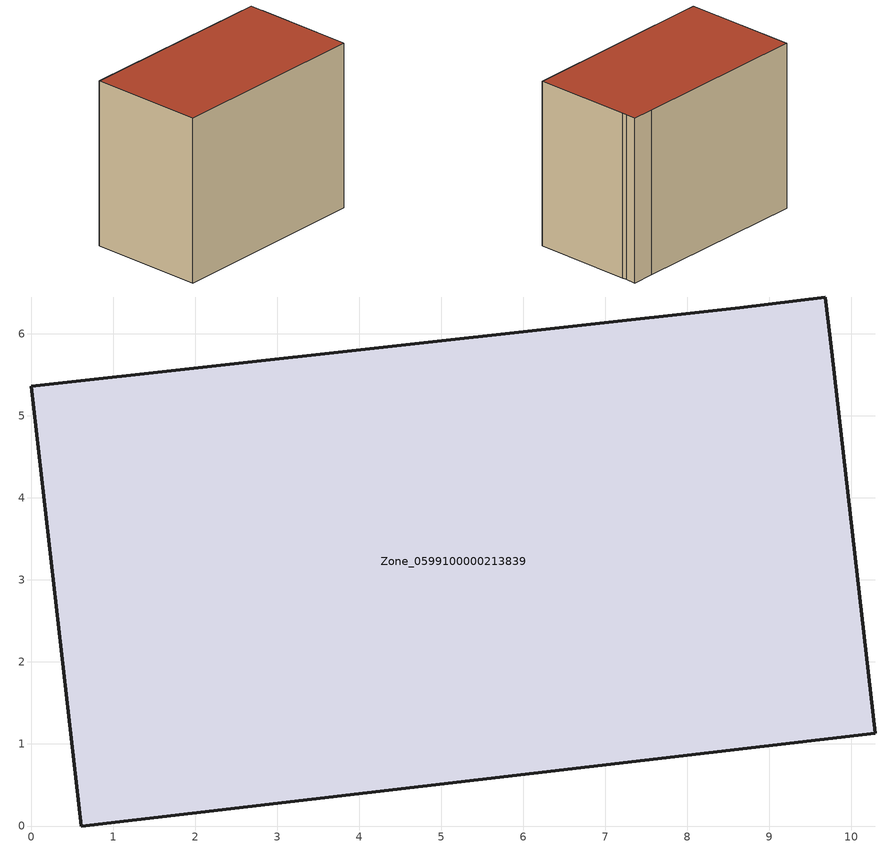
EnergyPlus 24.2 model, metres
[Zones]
Zone_0599100000213839
 floor ground (C_G): 9.76,5.73 10.29,1.13 0.61,0 0,5.36 8.64,6.32 9.68,6.45 9.74,5.94 z0
 wall outside (C_F): 9.74,5.94 9.68,6.45 8.64,6.32 0,5.36 0.61,0 10.29,1.13 9.76,5.73 9.74,5.94 z0:7.92
 roof outside (C_R): 10.29,1.13 9.76,5.73 9.74,5.94 9.68,6.45 8.64,6.32 0,5.36 0.61,0 z7.92
[BUILDING]
Pand.0599100000213839: North Axis=0; Terrain=City; Loads Convergence Tolerance Value=0.04; Temperature Convergence Tolerance Value=0.4; Solar Distribution=FullExterior; Maximum Number of Warmup Days=25; Minimum Number of Warmup Days=1
[Site:Location]
Rotterdam.The.Hague.AP_ZH_NLD Design_Conditions: Latitude=51.96; Longitude=4.45; Time Zone=1; Elevation=-4.5
[SITE:GROUNDTEMPERATURE:BUILDINGSURFACE]
18, 18, 18, 18, 18, 18, 18, 18, 18, 18, 18, 18
[MATERIAL] Thermal Absorptance=0.9; Solar Absorptance=0.7; Visible Absorptance=0.7
Name | Roughness | Thickness | Conductivity | Density | Specific Heat
G.TC.1946-1964 | MediumSmooth | 0.15 | 1 | 540 | 1210
F.TC.1946-1964 | Rough | 0.3 | 0.857143 | 1920 | 840
R.TC.1946-1964 | MediumRough | 0.2 | 0.235294 | 1500 | 1000
[CONSTRUCTION]
C_G: G.TC.1946-1964
C_F: F.TC.1946-1964
C_R: R.TC.1946-1964
[ZONE]
Zone_0599100000213839: Type=1; Multiplier=1; Ceiling Height=Autocalculate; Volume=Autocalculate; Floor Area=autocalculate; Part of Total Floor Area=Yes
[ZONEINFILTRATION:DESIGNFLOWRATE]
Infil_Zone_0599100000213839: Zone or ZoneList or Space or SpaceList=Zone_0599100000213839; Schedule=AlwaysOn; Design Flow Rate Calculation Method=Flow/Area; Flow Rate per Floor Area=0.003; Constant Term Coefficient=1; Temperature Term Coefficient=0; Velocity Term Coefficient=0; Velocity Squared Term Coefficient=0
[HVACTEMPLATE:ZONE:IDEALLOADSAIRSYSTEM]
Zone_0599100000213839: Maximum Heating Supply Air Temperature=50; Minimum Cooling Supply Air Temperature=13; Maximum Heating Supply Air Humidity Ratio=0.0156; Minimum Cooling Supply Air Humidity Ratio=0.0077; Heating Limit=NoLimit; Cooling Limit=NoLimit; Dehumidification Control Type=ConstantSensibleHeatRatio; Cooling Sensible Heat Ratio=0.7; Dehumidification Setpoint=60; Humidification Control Type=None; Humidification Setpoint=30; Outdoor Air Method=None; Outdoor Air Flow Rate per Person=0.00944; Outdoor Air Flow Rate per Zone Floor Area=0; Outdoor Air Flow Rate per Zone=0; Demand Controlled Ventilation Type=None; Outdoor Air Economizer Type=NoEconomizer; Heat Recovery Type=None; Sensible Heat Recovery Effectiveness=0.7; Latent Heat Recovery Effectiveness=0.65
[ZONECONTROL:THERMOSTAT]
ThermostatControl_Zone_0599100000213839: Zone or ZoneList=Zone_0599100000213839; Control Type Schedule=DualSetpointControlType; Control 1=Thermostat_Zone_0599100000213839; Temperature Difference Between Cutout And Setpoint=0
[THERMOSTATSETPOINT:DUALSETPOINT]
Thermostat_Zone_0599100000213839: Heating Setpoint Temperature Schedule=HeatingSetpoint_Zone_0599100000213839; Cooling Setpoint Temperature Schedule=CoolingSetpoint_Zone_0599100000213839
[SCHEDULE:COMPACT]
HeatingSetpoint_Zone_0599100000213839: Through: 12/31, For: AllDays, Until: 24:00, 21
CoolingSetpoint_Zone_0599100000213839: Through: 12/31, For: AllDays, Until: 24:00, 24
DualSetpointControlType: Through: 12/31, For: AllDays, Until: 24:00, 4
AlwaysOn: Through: 12/31, For: AllDays, Until: 24:00, 1
